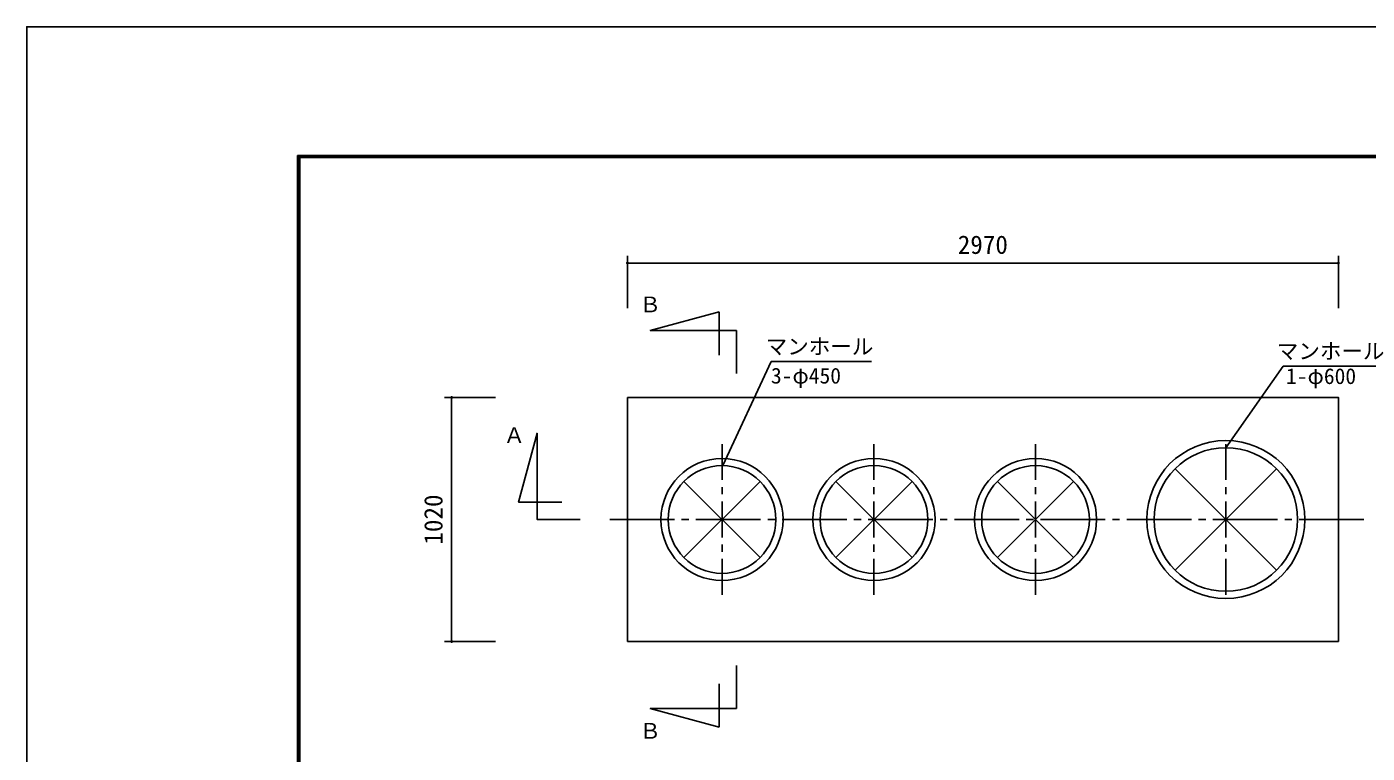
# Model space of a CAD drawing. Units: millimetres, scale not verified. Extents: x -8910 to 8910, y -6308 to 6308.
# Drawn here: x -8910 to -3310, y 3273 to 6308 of the extents above; entities that cross this region are included whole.
import ezdxf
from ezdxf.enums import TextEntityAlignment as Align

# ---------------------------------------------------------------- set-up
doc = ezdxf.new("R2010")
doc.units = ezdxf.units.MM
doc.header["$LTSCALE"] = 30
doc.linetypes.add('CHAIN1', pattern=[8, 5, -1, 1, -1])
doc.linetypes.add('CHAIN2', pattern=[12, 9, -1, 1, -1])
for name, color, linetype, lineweight in [('0-0_空気管', 3, 'Continuous', 25), ('0-4_機器', 2, 'Continuous', 25), ('0-5_製作', 5, 'Continuous', 25), ('0-A_図面枠', 7, 'Continuous', 25), ('0-B_Axis_waku', 7, 'Continuous', 25)]:
    doc.layers.add(name, color=color, linetype=linetype, lineweight=lineweight)
doc.styles.add('ＭＳ ゴシック', font='')
doc.styles.get('ＭＳ ゴシック').set_extended_font_data('MS Gothic')

msp = doc.modelspace()

# ---------------------------------------------------------------- linework, layer by layer
at = {"layer": '0-0_空気管'}
for p, q in [((-6017.51, 5116.11), (-6017.51, 4936.11)), ((-5945.51, 4858.94), (-5945.51, 5038.94)), ((-4112.68, 4036.91), (-3688.42, 4461.18)), ((-4112.68, 4461.18), (-3688.42, 4036.92)), ((-6164.65, 4408.14), (-5846.45, 4089.95)), ((-6164.65, 4089.95), (-5846.45, 4408.14)), ((-5529.65, 4408.14), (-5211.45, 4089.95)), ((-5529.65, 4089.95), (-5211.45, 4408.14)), ((-4854.65, 4408.14), (-4536.45, 4089.95)), ((-4854.65, 4089.95), (-4536.45, 4408.14)), ((-5945.51, 3639.15), (-5945.51, 3459.15)), ((-6017.51, 3381.98), (-6017.51, 3561.98))]:
    msp.add_line(p, q, dxfattribs=at)
at = {"layer": '0-0_空気管', "color": 4}
for p, q in [((-6001.56, 4474.01), (-5799.91, 4909.52)), ((-5799.91, 4909.52), (-5381.41, 4909.52)), ((-3900.55, 4549.05), (-3661.01, 4890.01)), ((-3661.01, 4890.01), (-3231.07, 4890.01))]:
    msp.add_line(p, q, dxfattribs=at)
at = {"layer": '0-0_空気管', "linetype": 'CHAIN1'}
for p, q in [((-6005.55, 4564.42), (-6005.55, 3931.34)), ((-5370.55, 4564.42), (-5370.55, 3931.34)), ((-4695.55, 4564.42), (-4695.55, 3931.34)), ((-3900.55, 4564.42), (-3900.55, 3931.34))]:
    msp.add_line(p, q, dxfattribs=at)
at = {"layer": '0-0_空気管', "linetype": 'CHAIN2'}
msp.add_line((-3324.47, 4249.05), (-6486.44, 4249.05), dxfattribs=at)
at = {"layer": '0-0_空気管'}
for points in [[(-5945.51, 5038.94), (-6305.51, 5038.94), (-6017.51, 5116.11)], [(-6597.97, 4249.18), (-6777.97, 4249.18), (-6777.97, 4609.18), (-6855.14, 4321.18), (-6675.14, 4321.18)], [(-5945.51, 3459.15), (-6305.51, 3459.15), (-6017.51, 3381.98)]]:
    msp.add_lwpolyline(points, dxfattribs=at)
for centre, radius in [((-3900.55, 4249.05), 330), ((-3900.55, 4249.05), 300), ((-6005.55, 4249.05), 255), ((-5370.55, 4249.05), 255), ((-4695.55, 4249.05), 255), ((-6005.55, 4249.05), 225), ((-5370.55, 4249.05), 225), ((-4695.55, 4249.05), 225)]:
    msp.add_circle(centre, radius, dxfattribs=at)
at = {"layer": '0-4_機器'}
for p, q in [((-6400.55, 4759.05), (-6400.55, 3739.05)), ((-6400.55, 3739.05), (-3430.53, 3739.05))]:
    msp.add_line(p, q, dxfattribs=at)
msp.add_lwpolyline([(-6400.55, 4759.05), (-3430.53, 4759.05), (-3430.53, 3739.05)], dxfattribs=at)
at = {"layer": '0-5_製作', "color": 2}
for p, q in [((-6400.55, 5350.66), (-6400.55, 5132.4)), ((-6400.55, 5320.66), (-3430.53, 5320.66)), ((-3430.53, 5350.66), (-3430.53, 5132.4)), ((-7165.09, 4759.05), (-6951.21, 4759.05)), ((-7135.09, 4759.05), (-7135.09, 3739.05)), ((-7165.09, 3739.05), (-6951.21, 3739.05))]:
    msp.add_line(p, q, dxfattribs=at)
at = {"layer": '0-5_製作'}
for points in [[(-6401.3, 5326.61), (-6406.55, 5320.66), (-6406.54, 5321.04)], [(-6401.3, 5326.61), (-6400.55, 5320.66), (-6406.55, 5320.66)], [(-6400.55, 5320.66), (-6406.5, 5319.91), (-6406.55, 5320.66)], [(-6401.3, 5326.61), (-6406.54, 5321.04), (-6402.04, 5326.47)], [(-6402.04, 5326.47), (-6406.54, 5321.04), (-6406.44, 5321.79)], [(-6400.55, 5320.66), (-6406.36, 5319.17), (-6406.5, 5319.91)], [(-6402.04, 5326.47), (-6406.44, 5321.79), (-6402.76, 5326.24)], [(-6402.76, 5326.24), (-6406.44, 5321.79), (-6406.25, 5322.52)], [(-6400.55, 5320.66), (-6406.13, 5318.45), (-6406.36, 5319.17)], [(-6402.76, 5326.24), (-6406.25, 5322.52), (-6403.44, 5325.92)], [(-6403.44, 5325.92), (-6406.25, 5322.52), (-6405.98, 5323.22)], [(-6400.55, 5320.66), (-6405.81, 5317.77), (-6406.13, 5318.45)], [(-6403.44, 5325.92), (-6405.98, 5323.22), (-6404.08, 5325.52)], [(-6404.08, 5325.52), (-6405.98, 5323.22), (-6405.61, 5323.88)], [(-6400.55, 5320.66), (-6405.4, 5317.13), (-6405.81, 5317.77)], [(-6404.08, 5325.52), (-6405.61, 5323.88), (-6404.66, 5325.04)], [(-6404.66, 5325.04), (-6405.61, 5323.88), (-6405.17, 5324.49)], [(-6400.55, 5320.66), (-6404.92, 5316.55), (-6405.4, 5317.13)], [(-6400.55, 5320.66), (-6404.37, 5316.04), (-6404.92, 5316.55)], [(-6400.55, 5314.66), (-6404.37, 5316.04), (-6400.55, 5320.66)], [(-6400.55, 5326.66), (-6400.55, 5320.66), (-6401.3, 5326.61)], [(-6400.17, 5326.65), (-6400.55, 5320.66), (-6400.55, 5326.66)], [(-6399.42, 5326.56), (-6400.55, 5320.66), (-6400.17, 5326.65)], [(-6398.69, 5326.37), (-6400.55, 5320.66), (-6399.42, 5326.56)], [(-6397.99, 5326.09), (-6400.55, 5320.66), (-6398.69, 5326.37)], [(-6397.33, 5325.73), (-6400.55, 5320.66), (-6397.99, 5326.09)], [(-6396.72, 5325.28), (-6400.55, 5320.66), (-6397.33, 5325.73)], [(-6396.17, 5324.77), (-6400.55, 5320.66), (-6396.72, 5325.28)], [(-6396.17, 5324.77), (-6394.55, 5320.66), (-6400.55, 5320.66)], [(-6394.55, 5320.66), (-6400.55, 5314.66), (-6400.55, 5320.66)], [(-6394.55, 5320.66), (-6399.8, 5314.71), (-6400.55, 5314.66)], [(-6394.55, 5320.66), (-6399.06, 5314.85), (-6399.8, 5314.71)], [(-6394.56, 5320.28), (-6399.06, 5314.85), (-6394.55, 5320.66)], [(-6394.65, 5319.54), (-6399.06, 5314.85), (-6394.56, 5320.28)], [(-6395.69, 5324.19), (-6394.55, 5320.66), (-6396.17, 5324.77)], [(-6395.29, 5323.55), (-6394.55, 5320.66), (-6395.69, 5324.19)], [(-6394.97, 5322.87), (-6394.55, 5320.66), (-6395.29, 5323.55)], [(-6394.74, 5322.15), (-6394.55, 5320.66), (-6394.97, 5322.87)], [(-6394.6, 5321.41), (-6394.55, 5320.66), (-6394.74, 5322.15)], [(-3430.53, 5320.66), (-3436.53, 5320.66), (-3436.52, 5321.04)], [(-3430.53, 5320.66), (-3436.48, 5319.91), (-3436.53, 5320.66)], [(-3430.53, 5320.66), (-3436.52, 5321.04), (-3436.42, 5321.79)], [(-3430.53, 5320.66), (-3436.34, 5319.17), (-3436.48, 5319.91)], [(-3430.53, 5320.66), (-3436.42, 5321.79), (-3436.23, 5322.52)], [(-3430.53, 5320.66), (-3436.11, 5318.45), (-3436.34, 5319.17)], [(-3430.53, 5326.66), (-3436.23, 5322.52), (-3435.96, 5323.22)], [(-3430.53, 5320.66), (-3436.23, 5322.52), (-3430.53, 5326.66)], [(-3430.53, 5320.66), (-3435.79, 5317.77), (-3436.11, 5318.45)], [(-3430.53, 5326.66), (-3435.96, 5323.22), (-3431.28, 5326.61)], [(-3431.28, 5326.61), (-3435.96, 5323.22), (-3435.59, 5323.88)], [(-3430.53, 5320.66), (-3435.38, 5317.13), (-3435.79, 5317.77)], [(-3431.28, 5326.61), (-3435.59, 5323.88), (-3432.02, 5326.47)], [(-3432.02, 5326.47), (-3435.59, 5323.88), (-3435.15, 5324.49)], [(-3430.53, 5314.66), (-3435.38, 5317.13), (-3430.53, 5320.66)], [(-3432.02, 5326.47), (-3435.15, 5324.49), (-3432.74, 5326.24)], [(-3432.74, 5326.24), (-3435.15, 5324.49), (-3434.64, 5325.04)], [(-3432.74, 5326.24), (-3434.64, 5325.04), (-3433.42, 5325.92)], [(-3433.42, 5325.92), (-3434.64, 5325.04), (-3434.05, 5325.52)], [(-3430.15, 5326.65), (-3430.53, 5320.66), (-3430.53, 5326.66)], [(-3429.4, 5326.56), (-3430.53, 5320.66), (-3430.15, 5326.65)], [(-3428.67, 5326.37), (-3430.53, 5320.66), (-3429.4, 5326.56)], [(-3427.97, 5326.09), (-3430.53, 5320.66), (-3428.67, 5326.37)], [(-3427.31, 5325.73), (-3430.53, 5320.66), (-3427.97, 5326.09)], [(-3426.7, 5325.28), (-3430.53, 5320.66), (-3427.31, 5325.73)], [(-3426.15, 5324.77), (-3430.53, 5320.66), (-3426.7, 5325.28)], [(-3425.67, 5324.19), (-3430.53, 5320.66), (-3426.15, 5324.77)], [(-3425.27, 5323.55), (-3430.53, 5320.66), (-3425.67, 5324.19)], [(-3425.27, 5323.55), (-3424.53, 5320.66), (-3430.53, 5320.66)], [(-3424.53, 5320.66), (-3430.53, 5314.66), (-3430.53, 5320.66)], [(-3424.54, 5320.28), (-3430.53, 5314.66), (-3424.53, 5320.66)], [(-3424.63, 5319.54), (-3430.53, 5314.66), (-3424.54, 5320.28)], [(-3424.95, 5322.87), (-3424.53, 5320.66), (-3425.27, 5323.55)], [(-3424.72, 5322.15), (-3424.53, 5320.66), (-3424.95, 5322.87)], [(-3424.58, 5321.41), (-3424.53, 5320.66), (-3424.72, 5322.15)], [(-6400.55, 5314.66), (-6403.76, 5315.6), (-6404.37, 5316.04)], [(-6400.55, 5314.66), (-6403.1, 5315.23), (-6403.76, 5315.6)], [(-6400.55, 5314.66), (-6402.4, 5314.96), (-6403.1, 5315.23)], [(-6400.55, 5314.66), (-6401.67, 5314.77), (-6402.4, 5314.96)], [(-6400.55, 5314.66), (-6400.93, 5314.67), (-6401.67, 5314.77)], [(-6394.65, 5319.54), (-6398.34, 5315.08), (-6399.06, 5314.85)], [(-6394.84, 5318.81), (-6398.34, 5315.08), (-6394.65, 5319.54)], [(-6394.84, 5318.81), (-6397.66, 5315.4), (-6398.34, 5315.08)], [(-6395.12, 5318.11), (-6397.66, 5315.4), (-6394.84, 5318.81)], [(-6395.12, 5318.11), (-6397.02, 5315.81), (-6397.66, 5315.4)], [(-6395.48, 5317.45), (-6397.02, 5315.81), (-6395.12, 5318.11)], [(-6395.48, 5317.45), (-6396.44, 5316.29), (-6397.02, 5315.81)], [(-6395.93, 5316.84), (-6396.44, 5316.29), (-6395.48, 5317.45)], [(-3430.53, 5314.66), (-3434.9, 5316.55), (-3435.38, 5317.13)], [(-3430.53, 5314.66), (-3434.35, 5316.04), (-3434.9, 5316.55)], [(-3430.53, 5314.66), (-3433.74, 5315.6), (-3434.35, 5316.04)], [(-3430.53, 5314.66), (-3433.08, 5315.23), (-3433.74, 5315.6)], [(-3430.53, 5314.66), (-3432.38, 5314.96), (-3433.08, 5315.23)], [(-3430.53, 5314.66), (-3431.65, 5314.77), (-3432.38, 5314.96)], [(-3430.53, 5314.66), (-3430.9, 5314.67), (-3431.65, 5314.77)], [(-3424.82, 5318.81), (-3430.53, 5314.66), (-3424.63, 5319.54)], [(-3425.1, 5318.11), (-3430.53, 5314.66), (-3424.82, 5318.81)], [(-3425.1, 5318.11), (-3429.78, 5314.71), (-3430.53, 5314.66)], [(-3425.46, 5317.45), (-3429.78, 5314.71), (-3425.1, 5318.11)], [(-3425.46, 5317.45), (-3429.04, 5314.85), (-3429.78, 5314.71)], [(-3425.9, 5316.84), (-3429.04, 5314.85), (-3425.46, 5317.45)], [(-3425.9, 5316.84), (-3428.32, 5315.08), (-3429.04, 5314.85)], [(-3426.42, 5316.29), (-3428.32, 5315.08), (-3425.9, 5316.84)], [(-3426.42, 5316.29), (-3427.64, 5315.4), (-3428.32, 5315.08)], [(-3427, 5315.81), (-3427.64, 5315.4), (-3426.42, 5316.29)], [(-7137.3, 4764.62), (-7141.09, 4759.05), (-7141.08, 4759.42)], [(-7137.3, 4764.62), (-7135.09, 4759.05), (-7141.09, 4759.05)], [(-7137.3, 4764.62), (-7141.08, 4759.42), (-7137.98, 4764.3)], [(-7137.98, 4764.3), (-7141.08, 4759.42), (-7140.98, 4760.17)], [(-7137.98, 4764.3), (-7140.98, 4760.17), (-7138.61, 4763.9)], [(-7138.61, 4763.9), (-7140.98, 4760.17), (-7140.79, 4760.9)], [(-7138.61, 4763.9), (-7140.79, 4760.9), (-7139.19, 4763.42)], [(-7139.19, 4763.42), (-7140.79, 4760.9), (-7140.52, 4761.6)], [(-7139.19, 4763.42), (-7140.52, 4761.6), (-7139.71, 4762.87)], [(-7139.71, 4762.87), (-7140.52, 4761.6), (-7140.15, 4762.26)], [(-7136.58, 4764.86), (-7135.09, 4759.05), (-7137.3, 4764.62)], [(-7135.84, 4765), (-7135.09, 4759.05), (-7136.58, 4764.86)], [(-7135.09, 4765.05), (-7135.09, 4759.05), (-7135.84, 4765)], [(-7134.71, 4765.03), (-7135.09, 4759.05), (-7135.09, 4765.05)], [(-7133.96, 4764.94), (-7135.09, 4759.05), (-7134.71, 4765.03)], [(-7133.23, 4764.75), (-7135.09, 4759.05), (-7133.96, 4764.94)], [(-7132.53, 4764.48), (-7135.09, 4759.05), (-7133.23, 4764.75)], [(-7131.87, 4764.11), (-7135.09, 4759.05), (-7132.53, 4764.48)], [(-7131.26, 4763.67), (-7135.09, 4759.05), (-7131.87, 4764.11)], [(-7131.26, 4763.67), (-7129.09, 4759.05), (-7135.09, 4759.05)], [(-7130.71, 4763.15), (-7129.09, 4759.05), (-7131.26, 4763.67)], [(-7130.23, 4762.57), (-7129.09, 4759.05), (-7130.71, 4763.15)], [(-7129.83, 4761.94), (-7129.09, 4759.05), (-7130.23, 4762.57)], [(-7129.51, 4761.25), (-7129.09, 4759.05), (-7129.83, 4761.94)], [(-7129.28, 4760.54), (-7129.09, 4759.05), (-7129.51, 4761.25)], [(-7129.13, 4759.8), (-7129.09, 4759.05), (-7129.28, 4760.54)], [(-7135.09, 4759.05), (-7141.04, 4758.29), (-7141.09, 4759.05)], [(-7135.09, 4759.05), (-7140.9, 4757.55), (-7141.04, 4758.29)], [(-7135.09, 4759.05), (-7140.67, 4756.84), (-7140.9, 4757.55)], [(-7135.09, 4759.05), (-7140.34, 4756.16), (-7140.67, 4756.84)], [(-7135.09, 4759.05), (-7139.94, 4755.52), (-7140.34, 4756.16)], [(-7135.09, 4759.05), (-7139.46, 4754.94), (-7139.94, 4755.52)], [(-7135.09, 4759.05), (-7138.91, 4754.42), (-7139.46, 4754.94)], [(-7135.09, 4759.05), (-7138.3, 4753.98), (-7138.91, 4754.42)], [(-7135.09, 4753.05), (-7138.3, 4753.98), (-7135.09, 4759.05)], [(-7135.09, 4753.05), (-7137.64, 4753.62), (-7138.3, 4753.98)], [(-7135.09, 4753.05), (-7136.94, 4753.34), (-7137.64, 4753.62)], [(-7135.09, 4753.05), (-7136.21, 4753.15), (-7136.94, 4753.34)], [(-7135.09, 4753.05), (-7135.46, 4753.06), (-7136.21, 4753.15)], [(-7129.09, 4759.05), (-7135.09, 4753.05), (-7135.09, 4759.05)], [(-7129.09, 4759.05), (-7134.34, 4753.09), (-7135.09, 4753.05)], [(-7129.09, 4759.05), (-7133.59, 4753.23), (-7134.34, 4753.09)], [(-7129.09, 4759.05), (-7132.88, 4753.47), (-7133.59, 4753.23)], [(-7129.09, 4759.05), (-7132.2, 4753.79), (-7132.88, 4753.47)], [(-7129.1, 4758.67), (-7132.2, 4753.79), (-7129.09, 4759.05)], [(-7129.19, 4757.92), (-7132.2, 4753.79), (-7129.1, 4758.67)], [(-7129.19, 4757.92), (-7131.56, 4754.19), (-7132.2, 4753.79)], [(-7129.38, 4757.19), (-7131.56, 4754.19), (-7129.19, 4757.92)], [(-7129.38, 4757.19), (-7130.98, 4754.67), (-7131.56, 4754.19)], [(-7129.66, 4756.49), (-7130.98, 4754.67), (-7129.38, 4757.19)], [(-7129.66, 4756.49), (-7130.46, 4755.22), (-7130.98, 4754.67)], [(-7130.02, 4755.83), (-7130.46, 4755.22), (-7129.66, 4756.49)], [(-7137.98, 3744.3), (-7141.09, 3739.05), (-7138.61, 3743.9)], [(-7137.98, 3744.3), (-7135.09, 3739.05), (-7141.09, 3739.05)], [(-7138.61, 3743.9), (-7141.09, 3739.05), (-7141.08, 3739.42)], [(-7135.09, 3739.05), (-7141.04, 3738.29), (-7141.09, 3739.05)], [(-7138.61, 3743.9), (-7141.08, 3739.42), (-7139.19, 3743.42)], [(-7139.19, 3743.42), (-7141.08, 3739.42), (-7140.98, 3740.17)], [(-7135.09, 3739.05), (-7140.9, 3737.55), (-7141.04, 3738.29)], [(-7139.19, 3743.42), (-7140.98, 3740.17), (-7139.71, 3742.87)], [(-7139.71, 3742.87), (-7140.98, 3740.17), (-7140.79, 3740.9)], [(-7135.09, 3739.05), (-7140.67, 3736.84), (-7140.9, 3737.55)], [(-7139.71, 3742.87), (-7140.79, 3740.9), (-7140.15, 3742.26)], [(-7140.15, 3742.26), (-7140.79, 3740.9), (-7140.52, 3741.6)], [(-7135.09, 3739.05), (-7140.34, 3736.16), (-7140.67, 3736.84)], [(-7135.09, 3739.05), (-7139.94, 3735.52), (-7140.34, 3736.16)], [(-7135.09, 3739.05), (-7139.46, 3734.94), (-7139.94, 3735.52)], [(-7135.09, 3739.05), (-7138.91, 3734.42), (-7139.46, 3734.94)], [(-7135.09, 3739.05), (-7138.3, 3733.98), (-7138.91, 3734.42)], [(-7135.09, 3739.05), (-7137.64, 3733.62), (-7138.3, 3733.98)], [(-7137.3, 3744.63), (-7135.09, 3739.05), (-7137.98, 3744.3)], [(-7135.09, 3733.05), (-7137.64, 3733.62), (-7135.09, 3739.05)], [(-7135.09, 3733.05), (-7136.94, 3733.34), (-7137.64, 3733.62)], [(-7136.58, 3744.86), (-7135.09, 3739.05), (-7137.3, 3744.63)], [(-7135.09, 3733.05), (-7136.21, 3733.15), (-7136.94, 3733.34)], [(-7135.84, 3745), (-7135.09, 3739.05), (-7136.58, 3744.86)], [(-7135.09, 3733.05), (-7135.46, 3733.06), (-7136.21, 3733.15)], [(-7135.09, 3745.05), (-7135.09, 3739.05), (-7135.84, 3745)], [(-7134.71, 3745.03), (-7135.09, 3739.05), (-7135.09, 3745.05)], [(-7133.96, 3744.94), (-7135.09, 3739.05), (-7134.71, 3745.03)], [(-7133.23, 3744.75), (-7135.09, 3739.05), (-7133.96, 3744.94)], [(-7132.53, 3744.48), (-7135.09, 3739.05), (-7133.23, 3744.75)], [(-7131.87, 3744.11), (-7135.09, 3739.05), (-7132.53, 3744.48)], [(-7131.87, 3744.11), (-7129.09, 3739.05), (-7135.09, 3739.05)], [(-7129.09, 3739.05), (-7135.09, 3733.05), (-7135.09, 3739.05)], [(-7129.09, 3739.05), (-7134.34, 3733.09), (-7135.09, 3733.05)], [(-7129.09, 3739.05), (-7133.59, 3733.24), (-7134.34, 3733.09)], [(-7129.09, 3739.05), (-7132.88, 3733.47), (-7133.59, 3733.24)], [(-7129.09, 3739.05), (-7132.2, 3733.79), (-7132.88, 3733.47)], [(-7129.09, 3739.05), (-7131.56, 3734.19), (-7132.2, 3733.79)], [(-7131.26, 3743.67), (-7129.09, 3739.05), (-7131.87, 3744.11)], [(-7129.1, 3738.67), (-7131.56, 3734.19), (-7129.09, 3739.05)], [(-7129.1, 3738.67), (-7130.98, 3734.67), (-7131.56, 3734.19)], [(-7130.71, 3743.15), (-7129.09, 3739.05), (-7131.26, 3743.67)], [(-7129.19, 3737.92), (-7130.98, 3734.67), (-7129.1, 3738.67)], [(-7129.19, 3737.92), (-7130.46, 3735.22), (-7130.98, 3734.67)], [(-7130.23, 3742.57), (-7129.09, 3739.05), (-7130.71, 3743.15)], [(-7129.38, 3737.19), (-7130.46, 3735.22), (-7129.19, 3737.92)], [(-7129.38, 3737.19), (-7130.02, 3735.83), (-7130.46, 3735.22)], [(-7129.83, 3741.94), (-7129.09, 3739.05), (-7130.23, 3742.57)], [(-7129.66, 3736.49), (-7130.02, 3735.83), (-7129.38, 3737.19)], [(-7129.51, 3741.26), (-7129.09, 3739.05), (-7129.83, 3741.94)], [(-7129.28, 3740.54), (-7129.09, 3739.05), (-7129.51, 3741.26)], [(-7129.13, 3739.8), (-7129.09, 3739.05), (-7129.28, 3740.54)]]:
    msp.add_solid(points, dxfattribs=at)
at = {"layer": '0-A_図面枠'}
msp.add_lwpolyline([(-8910, -6307.5), (-8910, 6307.5), (8910, 6307.5), (8910, -6307.5)], close=True, dxfattribs=at)
at = {"layer": '0-B_Axis_waku'}
for p, q in [((-7778.4, 5769.9), (8408.4, 5769.9)), ((-7778.4, 5769.9), (-7778.4, -5814.9)), ((-7777.8, 5769.3), (8407.8, 5769.3)), ((-7777.8, 5769.3), (-7777.8, -5814.3)), ((-7777.2, 5768.7), (8407.2, 5768.7)), ((-7777.2, 5768.7), (-7777.2, -5813.7)), ((-7776.6, 5768.1), (8406.6, 5768.1)), ((-7776.6, 5768.1), (-7776.6, -5813.1)), ((-7776, 5767.5), (8406, 5767.5)), ((-7776, 5767.5), (-7776, -5812.5)), ((-7775.4, 5766.9), (8405.4, 5766.9)), ((-7775.4, 5766.9), (-7775.4, -5811.9)), ((-7774.8, 5766.3), (8404.8, 5766.3)), ((-7774.8, 5766.3), (-7774.8, -5811.3)), ((-7774.2, 5765.7), (8404.2, 5765.7)), ((-7774.2, 5765.7), (-7774.2, -5810.7)), ((-7773.6, 5765.1), (8403.6, 5765.1)), ((-7773.6, 5765.1), (-7773.6, -5810.1)), ((-7773, 5764.5), (8403, 5764.5)), ((-7773, 5764.5), (-7773, -5809.5)), ((-7772.4, 5763.9), (8402.4, 5763.9)), ((-7772.4, 5763.9), (-7772.4, -5808.9)), ((-7771.8, 5763.3), (8401.8, 5763.3)), ((-7771.8, 5763.3), (-7771.8, -5808.3)), ((-7771.2, 5762.7), (8401.2, 5762.7)), ((-7771.2, 5762.7), (-7771.2, -5807.7)), ((-7770.6, 5762.1), (8400.6, 5762.1)), ((-7770.6, 5762.1), (-7770.6, -5807.1)), ((-7770, 5761.5), (8400, 5761.5)), ((-7770, 5761.5), (-7770, -5806.5))]:
    msp.add_line(p, q, dxfattribs=at)

# ---------------------------------------------------------------- texts
at = {"layer": '0-0_空気管', "color": 4, "style": 'ＭＳ ゴシック'}
for s, p in [('Ｂ', (-6350.77, 5094.79)), ('マンホール', (-5823.12, 4919.23)), ('マンホール', (-3687.68, 4899.73)), ('3-φ450', (-5800.96, 4797.17)), ('1-φ600', (-3648.98, 4795.28)), ('Ａ', (-6918.29, 4548.73)), ('Ｂ', (-6350.77, 3313.3))]:
    msp.add_text(s, height=65.98, dxfattribs=at).set_placement(p, align=Align.BOTTOM_LEFT)
at = {"layer": '0-5_製作', "color": 4, "style": 'ＭＳ ゴシック'}
msp.add_text('2970', height=76.98, dxfattribs=at).set_placement((-5020.54, 5335.66), align=Align.BOTTOM_LEFT)
msp.add_text('1020', height=76.98, rotation=90, dxfattribs=at).set_placement((-7150.09, 4144.05), align=Align.BOTTOM_LEFT)

doc.saveas('drawing.dxf')
